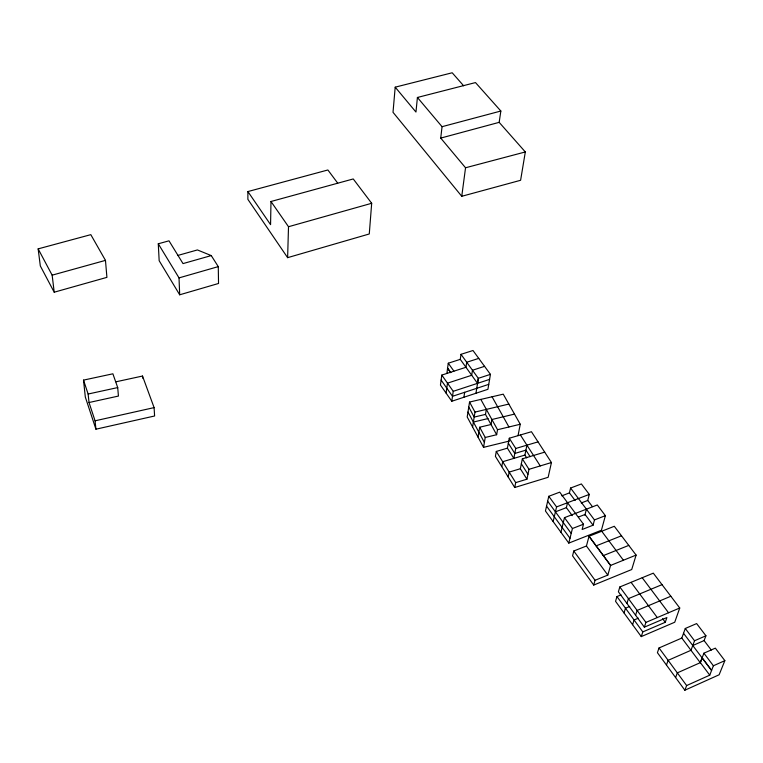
<?xml version="1.0" encoding="UTF-8"?>
<svg xmlns="http://www.w3.org/2000/svg" width="763" height="763" viewBox="0 0 763 763"><rect width="100%" height="100%" fill="white"/><g stroke="black" fill="none" stroke-linecap="round" stroke-linejoin="round"><path stroke-width="1.14" d="M247.899 191.561L247.87 199.334L287.622 257.656L369.273 233.974L371.686 203.282L353.25 178.952L270.979 201.499L270.569 224.646L247.899 191.561L327.89 169.977L337.704 183.13M287.622 257.656L288.509 226.725L270.979 201.499M395.196 87.163L393.012 112.304L461.758 196.291L520.604 180.287L525.325 151.951L499.164 122.347L500.852 111.026L475.492 82.576L417.418 97.473L415.959 112.056L395.196 87.163L452.192 72.781L463.646 85.78M461.758 196.291L465.544 167.774L440.728 138.093L442.054 126.687L417.418 97.473M465.983 367.28L441.806 375.081L440.451 385.048L451.791 401.252L487.929 389.302L490.437 374.356L472.984 350.513L461.005 354.328L460.27 359.354L477.504 383.341L478.306 378.324L461.005 354.328M450.704 372.63L447.566 368.205L448.262 363.207L460.27 359.354M446.956 373.145L447.566 368.205M446.097 393.117L447.49 383.16L471.687 375.282L472.469 370.255L484.572 366.335M451.791 401.252L453.232 391.314L441.806 375.081M465.926 367.289L466.737 362.244L478.754 358.391M463.914 397.246L464.667 392.296M518.029 435.673L520.252 424.247L503.237 394.166L469.55 402.053L467.204 416.979L483.542 447.356L509.465 441.024M475.959 393.26L478.363 378.305L490.437 374.356M472.583 426.994L474.996 412.077L469.55 402.053M478.029 437.123L479.679 427.223L491.029 424.505L491.906 419.507L514.52 414.099M483.542 447.356L485.239 437.476L496.637 434.719L485.487 414.404L486.336 409.397M496.637 434.719L497.533 429.722L480.833 399.411M507.395 448.158L496.293 451.438L495.397 456.35L514.72 487.509L548.149 477.295L551.439 462.531L531.449 431.724L509.274 438.229L507.395 448.158L513.833 458.391L515.769 448.472L509.274 438.229M501.768 466.622L502.683 461.72L524.925 455.072L526.928 445.163M508.206 477.009L509.159 472.106L520.347 468.73L522.34 458.84L544.696 452.144M514.72 487.509L515.702 482.617L496.293 451.438M515.702 482.617L526.937 479.202L528.988 469.321L522.34 458.84M592.384 506.613L587.748 500.461L589.294 494.405L581.387 483.952L570.581 488.043L594.463 519.927L593.07 525.202L582.131 529.493L583.485 524.21L559.718 492.154L548.778 496.293L545.45 510.981L568.797 543.103L601.416 530.247L605.383 515.664L597.295 504.972L564.458 517.657L560.929 532.278M553.146 521.568L556.57 506.918L548.778 496.293M569.398 492.974L570.581 488.043M572.279 515.645L566.365 507.643L567.548 502.722M568.797 543.103L572.431 528.521L564.458 517.657M610.619 565.412L589.036 536.246L586.432 545.993L573.786 551.01L572.565 555.817L593.728 585.068L631.716 569.532L636.104 555.092L614.301 526.279L588.998 536.265L610.581 565.431L607.815 575.092L595.054 580.29L593.728 585.068M584.868 515.216L586.413 509.179M621.025 594.892L616.962 596.571L615.55 601.32L641.263 636.6L674.74 622.226L679.747 607.997L653.309 573.156L619.833 586.966L618.392 591.792L644.363 627.176L666.9 617.544L665.269 622.284L642.808 631.907L641.263 636.6M624.02 612.947L625.479 608.216L629.733 606.432M626.948 603.447L628.426 598.64L662.017 584.639M632.594 624.706L634.091 619.985L638.354 618.183M635.598 615.236L637.124 610.448L670.83 596.246M644.363 627.176L645.927 622.398L679.747 607.997M681.817 638.049L659.041 647.959L657.41 652.68L684.859 690.219L719.127 674.778L724.85 660.644L715.332 648.14L703.906 653.195L700.253 662.685L681.817 638.049L685.279 628.483L696.629 623.581L705.928 635.779L704.096 640.567L692.747 645.546M666.452 665.04L668.13 660.338L690.973 650.295L694.53 640.767L705.928 635.779M675.598 677.554L677.325 672.871L700.367 662.627L702.189 657.906L711.621 670.467L683.543 633.29M684.859 690.219L686.633 685.555L709.752 675.169L713.386 665.775L724.85 660.644M610.581 565.431L636.104 555.092M603.314 555.607L628.769 545.392M596.122 545.888L621.502 535.788M572.431 528.521L583.485 524.21M594.463 519.927L605.383 515.664M578.516 516.999L585.059 514.472L593.07 525.202M555.426 511.839L566.365 507.643M581.272 502.951L587.748 500.461M556.57 506.918L589.294 494.405M561.816 495.855L569.417 492.888L575.121 500.518M488.759 384.352L452.507 396.302L441.128 380.079M453.232 391.314L489.598 379.373M528.988 469.321L551.439 462.531M515.769 448.472L538.029 441.872M211.256 255.586L183.015 263.597L168.995 240.822L158.284 243.788L159.162 260.698L179.686 294.795L218.533 283.474L218.275 266.621L211.256 255.586L197.417 249.94L177.502 255.538M158.284 243.788L179.019 277.894L218.275 266.621M54.202 292.21L106.915 277.36L105.466 260.383L90.807 234.651L38.15 248.872L40.315 265.925L54.202 292.21L52.151 275.166L38.15 248.872M288.509 226.725L371.686 203.282M52.151 275.166L105.466 260.383M440.728 138.093L499.164 122.347M442.054 126.687L500.852 111.026M465.544 167.774L525.325 151.951M497.533 429.722L520.252 424.247M485.487 414.404L474.185 417.084L468.759 407.06M473.384 422.053L488.043 418.563M474.996 412.077L508.845 404.075M95.928 429.197L95.07 420.814L89.023 402.521L118.427 396.064L117.712 387.575L112.886 373.803L83.51 380.117L85.322 397.056L95.928 429.197L154.603 415.988L154.097 407.614L142.509 376.045L115.938 381.805M95.07 420.814L154.097 407.614M89.023 402.521L88.127 394.023L117.712 387.575M704.096 640.567L711.297 650.057M685.279 628.483L694.53 640.767M703.906 653.195L713.386 665.775M642.227 577.734L668.55 612.765M700.367 662.627L709.752 675.169M601.721 531.248L623.409 560.233M662.57 618.659L665.269 622.284M631.068 582.331L657.277 617.572M619.833 586.966L645.927 622.398M586.432 545.993L607.815 575.092M659.041 647.959L686.633 685.555M547.662 501.224L571.21 533.423M616.962 596.571L642.808 631.907M546.556 506.117L569.999 538.277M573.786 551.01L595.054 580.29M448.262 363.207L453.928 371.161M447.643 368.176L450.78 372.602M520.385 434.967L540.242 465.916M530.113 456.694L525.926 450.141L514.796 453.451L508.33 443.208M524.925 455.072L526.718 457.886M521.339 463.799L527.958 474.281M520.347 468.73L526.937 479.202M492.059 396.779L508.921 426.975M479.679 427.223L485.239 437.476M467.977 412.039L484.391 442.435M83.51 380.117L88.127 394.023M142.509 376.045L142.643 378.143M179.019 277.894L179.686 294.795"/></g></svg>
